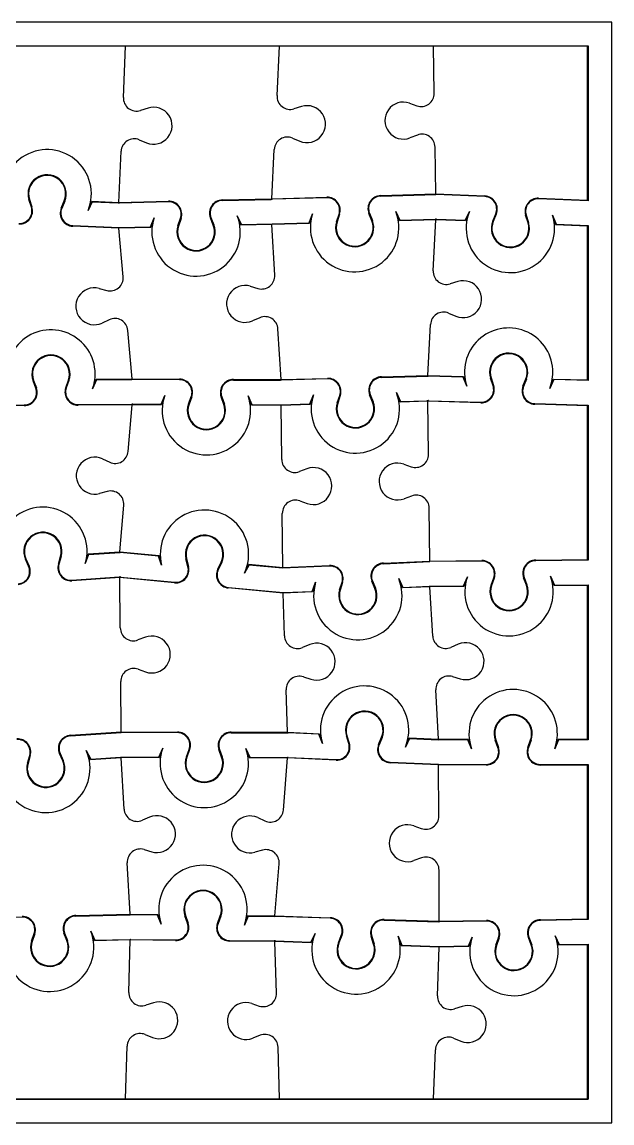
# Model space of a CAD drawing. Header units: millimetres. Extents: x -6 to 310, y -6 to 266.
# Drawn here: x 164.5 to 310, y -6 to 265.8 of the extents above; entities that cross this region are included whole.
import ezdxf

# ---------------------------------------------------------------- set-up
doc = ezdxf.new("R2010")
doc.units = ezdxf.units.MM
doc.layers.add('VISIBLE', color=7, linetype='CONTINUOUS')

msp = doc.modelspace()

# ---------------------------------------------------------------- linework, layer by layer
at = {"layer": 'VISIBLE'}
for p, q in [((310, 265.75), (-6, 265.75)), ((310, -6), (310, 265.75)), ((190, 259.75), (152, 259.75)), ((152.148845, 259.9), (190.156505, 259.9)), ((189.46413, 247.131449), (190, 259.75)), ((228, 259.75), (190, 259.75)), ((190.156505, 259.9), (228.157981, 259.9)), ((227.368923, 247.582115), (228, 259.75)), ((266, 259.75), (228, 259.75)), ((228.157981, 259.9), (266.147857, 259.9)), ((266.166458, 248.180085), (266, 259.75)), ((304, 259.75), (266, 259.75)), ((266.147857, 259.9), (304.15, 259.9)), ((304, 221.75), (304, 259.75)), ((304.15, 259.9), (304.15, 221.59362)), ((233.414239, 244.9004), (231.540623, 244.326467)), ((260.025019, 245.726481), (261.875845, 245.082835)), ((195.534324, 244.506533), (193.666171, 243.915058)), ((193.35943, 236.691983), (195.17071, 235.944254)), ((231.16617, 237.106585), (232.97036, 236.341906)), ((261.979847, 237.853997), (260.148304, 237.157372)), ((188.364189, 221.230311), (188.899829, 233.843425)), ((226.048979, 222.132083), (226.680056, 234.299967)), ((266.524245, 223.311547), (266.357787, 234.881462)), ((252.93379, 222.915516), (266.524245, 223.311547)), ((252.93816, 222.76558), (266.523306, 223.161456)), ((278.611643, 222.657757), (266.523306, 223.161456)), ((266.524245, 223.311547), (278.617888, 222.807627)), ((166.749894, 220.057363), (166.156479, 221.9249)), ((166.299435, 221.970324), (166.89285, 220.102787)), ((174.11624, 219.803548), (174.862088, 221.615605)), ((175.000797, 221.558511), (174.25495, 219.746455)), ((180.734128, 219.198656), (181.684264, 221.507036)), ((181.776136, 221.353101), (180.734128, 219.198656)), ((181.684264, 221.507036), (188.364189, 221.230311)), ((181.776136, 221.353101), (188.207953, 221.086654)), ((188.207291, 221.071059), (188.207953, 221.086654)), ((188.445809, 221.076801), (188.207291, 221.071059)), ((188.363958, 221.224874), (200.558395, 221.518436)), ((188.363958, 221.224874), (188.364189, 221.230311)), ((188.507696, 221.074237), (188.445809, 221.076801)), ((188.507696, 221.074237), (188.507869, 221.078295)), ((200.562005, 221.368479), (188.507869, 221.078295)), ((213.854543, 221.83852), (226.048979, 222.132083)), ((213.858153, 221.688564), (225.890798, 221.978231)), ((226.052969, 221.982135), (225.890756, 221.977408)), ((225.890756, 221.977408), (225.890798, 221.978231)), ((226.048979, 222.132083), (239.639434, 222.528114)), ((226.191577, 221.985472), (226.052969, 221.982135)), ((226.191577, 221.985472), (226.191614, 221.986175)), ((239.643803, 222.378177), (226.191614, 221.986175)), ((304.15, 221.59362), (291.900112, 222.10405)), ((291.906357, 222.25392), (304, 221.75)), ((196.15494, 215.210633), (197.05376, 217.428636)), ((197.05376, 217.428636), (196.256686, 215.063039)), ((211.638863, 215.607292), (210.924536, 217.432004)), ((211.064215, 217.486684), (211.778541, 215.661973)), ((217.551915, 217.922097), (218.563287, 215.75008)), ((218.461896, 215.597596), (217.551915, 217.922096)), ((235.267973, 216.198096), (236.155552, 218.420621)), ((236.155552, 218.420621), (235.370466, 216.051019)), ((242.040941, 216.470698), (242.657227, 218.330813)), ((242.799615, 218.283637), (242.183329, 216.423522)), ((250.74969, 216.673149), (250.026133, 218.494221)), ((250.165533, 218.549608), (250.88909, 216.728536)), ((257.572684, 216.698), (256.650945, 219.017864)), ((256.650945, 219.017864), (257.673302, 216.850996)), ((273.809731, 216.802594), (274.852258, 218.956788)), ((274.852258, 218.956788), (273.901566, 216.648637)), ((280.585019, 216.595549), (281.331304, 218.407425)), ((281.47, 218.350298), (280.723715, 216.538422)), ((289.286282, 216.181635), (288.693318, 218.049315)), ((288.836285, 218.094706), (289.429249, 216.227026)), ((296.093952, 215.723921), (295.338574, 218.10316)), ((295.338574, 218.10316), (296.205137, 215.869418)), ((188.363958, 214.874874), (176.969428, 215.346908)), ((176.975637, 215.49678), (188.393347, 215.023785)), ((189.406217, 202.881711), (188.363958, 214.874874)), ((196.256686, 215.063039), (188.364118, 214.873038)), ((188.393347, 215.023785), (196.15494, 215.210633)), ((202.929201, 215.448938), (203.554897, 217.305909)), ((203.697045, 217.258013), (203.071349, 215.401043)), ((226.049089, 215.780246), (218.461896, 215.597596)), ((218.563287, 215.75008), (226.190162, 215.933685)), ((226.798993, 203.268864), (226.049089, 215.780246)), ((235.370466, 216.051019), (226.049141, 215.779392)), ((226.190162, 215.933685), (226.190169, 215.933565)), ((226.190169, 215.933565), (235.267973, 216.198096)), ((266.52411, 216.958848), (257.572684, 216.698)), ((257.673302, 216.850996), (266.381228, 217.104748)), ((265.893632, 204.367947), (266.52411, 216.958848)), ((266.381228, 217.104748), (266.381596, 217.112111)), ((266.381596, 217.112111), (266.485434, 217.107784)), ((266.682042, 217.113514), (266.485434, 217.107784)), ((273.901566, 216.648637), (266.52397, 216.956049)), ((266.682042, 217.113514), (266.681347, 217.099621)), ((266.681347, 217.099621), (273.809731, 216.802594)), ((304, 215.39449), (296.093952, 215.723921)), ((296.205137, 215.869418), (304.15, 215.53837)), ((304, 177.402434), (304, 215.39449)), ((304.15, 215.53837), (304.15, 177.248223)), ((271.943725, 201.697029), (270.071137, 201.119752)), ((183.458066, 199.990874), (185.350551, 199.482608)), ((220.775456, 200.538581), (222.65363, 199.979746)), ((269.709575, 193.899213), (271.515127, 193.137756)), ((185.976475, 192.280169), (184.20004, 191.453057)), ((223.086179, 192.763112), (221.288202, 191.983937)), ((264.597866, 178.490989), (265.228479, 191.08459)), ((191.599947, 177.638701), (190.557706, 189.631651)), ((228.344749, 177.479472), (227.594736, 189.99269)), ((167.860636, 175.377463), (167.17536, 177.213282)), ((167.315888, 177.265739), (168.001165, 175.42992)), ((175.230508, 175.489179), (175.885597, 177.335985)), ((176.026967, 177.285839), (175.371877, 175.439033)), ((181.870247, 175.213141), (182.704766, 177.565788)), ((182.804157, 177.416597), (181.870247, 175.21314)), ((182.704766, 177.565788), (191.599947, 177.638701)), ((182.804157, 177.416597), (191.583223, 177.488559)), ((203.32177, 177.43776), (191.583223, 177.488559)), ((191.599965, 177.638488), (191.599947, 177.638701)), ((191.599965, 177.638488), (203.32242, 177.587758)), ((216.621646, 177.380203), (228.203434, 177.330082)), ((216.622295, 177.530202), (228.344749, 177.479472)), ((228.20371, 177.325478), (228.203434, 177.330082)), ((228.346517, 177.329463), (228.20371, 177.325478)), ((228.344749, 177.479472), (239.823895, 177.799758)), ((228.504051, 177.328781), (228.346517, 177.329463)), ((239.828078, 177.649816), (228.503747, 177.33385)), ((228.504051, 177.328781), (228.503747, 177.33385)), ((253.118721, 178.170703), (264.597866, 178.490989)), ((253.122904, 178.020762), (264.641661, 178.342152)), ((264.597988, 178.493419), (273.373121, 178.250448)), ((273.263978, 178.103413), (264.641661, 178.342152)), ((274.161644, 175.881988), (273.263978, 178.103413)), ((273.373121, 178.250448), (274.161644, 175.881988)), ((280.663181, 175.981227), (280.044198, 177.840446)), ((280.186518, 177.887828), (280.805501, 176.028609)), ((288.032317, 175.828509), (288.753232, 177.650628)), ((288.892711, 177.595443), (288.171797, 175.773324)), ((294.657882, 175.314477), (295.576255, 177.635675)), ((295.67023, 177.483016), (294.657882, 175.314476)), ((295.576255, 177.635675), (304, 177.402434)), ((304.15, 177.248223), (295.67023, 177.483016)), ((257.749915, 171.947449), (256.831048, 174.268453)), ((256.831048, 174.268453), (257.850721, 172.10032)), ((151.642353, 171.110961), (165.000361, 171.220456)), ((178.299914, 171.329473), (191.461742, 171.43736)), ((191.599965, 171.288488), (178.301143, 171.179478)), ((190.648511, 159.760278), (191.599965, 171.288488)), ((191.461742, 171.43736), (191.46188, 171.439028)), ((191.46188, 171.439028), (191.594928, 171.438452)), ((191.762966, 171.439829), (191.594928, 171.438452)), ((198.83916, 171.2571), (191.59996, 171.288429)), ((191.762966, 171.439829), (191.762792, 171.437725)), ((191.762792, 171.437725), (198.741645, 171.407524)), ((198.741645, 171.407524), (199.703078, 173.599112)), ((199.703078, 173.599112), (198.83916, 171.2571)), ((205.519941, 171.453394), (206.198109, 173.291851)), ((206.33884, 173.239939), (205.660672, 171.401482)), ((214.230588, 171.364395), (213.568358, 173.208652)), ((213.709532, 173.259345), (214.371763, 171.415087)), ((221.050595, 171.160979), (220.206979, 173.51038)), ((220.206979, 173.51038), (221.156274, 171.310523)), ((221.156274, 171.310523), (228.417814, 171.279098)), ((235.546912, 171.327952), (228.34478, 171.127002)), ((228.417814, 171.279098), (235.444602, 171.475156)), ((235.444602, 171.475156), (236.334931, 173.69658)), ((236.334931, 173.69658), (235.546912, 171.327952)), ((242.217902, 171.739374), (242.836489, 173.598724)), ((242.978819, 173.551373), (242.360232, 171.692022)), ((250.926895, 171.931045), (250.205593, 173.753011)), ((250.345061, 173.808225), (251.066363, 171.986259)), ((264.597896, 172.138519), (257.749915, 171.947449)), ((257.850721, 172.10032), (264.446089, 172.284341)), ((264.446089, 172.284341), (264.445954, 172.295253)), ((264.445954, 172.295253), (264.642305, 172.289816)), ((277.651481, 171.779553), (264.597866, 172.140989)), ((264.597866, 172.140989), (264.597896, 172.138519)), ((264.758853, 159.072385), (264.597896, 172.138519)), ((264.746008, 172.292709), (264.642305, 172.289816)), ((264.746008, 172.292709), (264.746079, 172.286943)), ((264.746079, 172.286943), (277.655632, 171.929495)), ((304, 171.05), (290.946385, 171.411436)), ((290.950537, 171.561379), (304.15, 171.195904)), ((165.00159, 171.070461), (151.702768, 170.961451)), ((228.34475, 171.129412), (221.050595, 171.160979)), ((228.509309, 157.765643), (228.34475, 171.129412)), ((304, 133.05), (304, 171.05)), ((304.15, 171.195904), (304.15, 132.901325)), ((184.298811, 157.911293), (186.07882, 157.0919)), ((234.71406, 155.476867), (232.881078, 154.784039)), ((258.612353, 156.631488), (260.461843, 155.984015)), ((185.484165, 149.886811), (183.593903, 149.370336)), ((232.970095, 147.555002), (234.819582, 146.907519)), ((260.550895, 148.754978), (258.717915, 148.062141)), ((188.604289, 134.991633), (189.554546, 146.505345)), ((228.837268, 131.13223), (228.673071, 144.466651)), ((265.083665, 132.704791), (264.922678, 145.773394)), ((166.074146, 131.401276), (165.281586, 133.193393)), ((165.418769, 133.254062), (166.21133, 131.461945)), ((173.424538, 131.948293), (173.969352, 133.830582)), ((174.113438, 133.788878), (173.568624, 131.906588)), ((180.068986, 132.065089), (180.763026, 134.462938)), ((180.871059, 134.319882), (180.068986, 132.065089)), ((180.763026, 134.462938), (188.604289, 134.991633)), ((180.871059, 134.319882), (188.692277, 134.847225)), ((188.605498, 135.006275), (198.274319, 134.075233)), ((198.155394, 133.935991), (188.692277, 134.847225)), ((198.899326, 131.658471), (198.155394, 133.935991)), ((198.274319, 134.075233), (198.899326, 131.658471)), ((205.392472, 131.313667), (204.901848, 133.210802)), ((205.04707, 133.248359), (205.537694, 131.351223)), ((212.733994, 130.658269), (213.577609, 132.426926)), ((213.712996, 132.362349), (212.869381, 130.593691)), ((219.309014, 129.693157), (220.383696, 131.946251)), ((220.467031, 131.787532), (219.309014, 129.693157)), ((220.383696, 131.946251), (228.837268, 131.13223)), ((220.467031, 131.787532), (228.688937, 130.995819)), ((228.689548, 130.946132), (228.688937, 130.995819)), ((240.323756, 131.460329), (228.689548, 130.946132)), ((228.83763, 131.102823), (228.837268, 131.13223)), ((228.83763, 131.102823), (240.317133, 131.610183)), ((253.604162, 132.197431), (265.083665, 132.704791)), ((253.610785, 132.047577), (265.087643, 132.55482)), ((265.083665, 132.704791), (277.892094, 132.818409)), ((277.893424, 132.668414), (265.087643, 132.55482)), ((291.191571, 132.936382), (304, 133.05)), ((304.15, 132.901325), (291.192901, 132.786388)), ((176.734384, 127.977232), (188.45206, 128.767292)), ((188.603092, 128.627135), (176.744475, 127.827572)), ((188.45206, 128.767292), (188.451876, 128.79239)), ((188.451876, 128.79239), (188.60525, 128.777621)), ((188.694025, 116.230562), (188.603092, 128.627135)), ((202.100979, 127.32738), (188.603092, 128.627135)), ((188.75192, 128.78751), (188.60525, 128.777621)), ((188.75192, 128.78751), (188.752096, 128.76348)), ((188.752096, 128.76348), (202.115357, 127.476689)), ((251.514166, 125.92293), (250.76331, 127.732917)), ((250.901861, 127.790393), (251.652717, 125.980407)), ((258.336016, 126.050366), (257.3795, 128.356109)), ((257.3795, 128.356109), (258.434321, 126.204857)), ((273.393282, 126.578258), (274.325708, 128.782344)), ((274.325708, 128.782344), (273.492773, 126.429134)), ((280.170382, 126.713581), (280.824228, 128.560828)), ((280.965632, 128.510777), (280.311786, 126.66353)), ((288.881445, 126.739548), (288.194933, 128.574905)), ((288.335426, 128.627456), (289.021939, 126.792099)), ((295.703543, 126.626156), (294.828994, 128.964219)), ((294.828994, 128.964219), (295.807239, 126.777082)), ((228.83763, 124.752823), (215.339743, 126.052577)), ((215.354121, 126.201887), (228.88565, 124.898893)), ((236.146034, 125.069634), (228.837836, 124.746633)), ((228.88565, 124.898893), (236.041342, 125.215153)), ((236.041342, 125.215153), (236.895404, 127.450772)), ((236.895404, 127.450772), (236.146034, 125.069634)), ((242.809446, 125.58956), (243.397694, 127.458731)), ((243.540775, 127.413702), (242.952527, 125.544531)), ((265.084019, 126.348608), (258.336016, 126.050366)), ((258.434321, 126.204857), (264.925576, 126.491751)), ((264.924924, 126.503139), (273.393282, 126.578258)), ((264.925576, 126.491751), (264.924924, 126.503139)), ((273.492773, 126.429134), (265.083679, 126.354541)), ((265.083679, 126.354541), (265.084019, 126.348608)), ((265.780854, 114.179208), (265.084019, 126.348608)), ((304, 126.69975), (295.703543, 126.626156)), ((295.807239, 126.777082), (304.15, 126.851087)), ((304, 88.700002), (304, 126.69975)), ((304.15, 126.851087), (304.15, 88.549898)), ((229.186706, 114.243679), (228.83763, 124.752823)), ((194.887307, 113.910927), (193.050898, 113.227233)), ((235.437915, 112.085015), (233.619805, 111.354049)), ((272.082055, 112.171147), (270.282006, 111.39677)), ((193.103928, 105.997841), (194.950169, 105.341161)), ((233.859814, 104.128449), (235.722423, 103.519743)), ((270.695304, 104.179008), (272.571981, 103.615166)), ((188.882516, 90.534348), (188.791583, 102.93092)), ((229.977317, 90.441866), (229.628241, 100.95101)), ((267.237986, 88.732128), (266.541183, 100.900959)), ((176.432638, 89.697142), (188.882516, 90.534348)), ((176.442702, 89.54748), (188.887385, 90.384337)), ((188.882516, 90.534348), (202.779933, 90.503072)), ((202.779596, 90.353073), (188.887385, 90.384337)), ((216.079562, 90.323142), (230.127388, 90.291527)), ((216.0799, 90.473141), (229.977317, 90.441866)), ((229.977093, 90.44861), (237.806002, 90.087959)), ((237.694179, 89.942951), (230.127388, 90.291527)), ((238.550927, 87.705427), (237.694179, 89.942951)), ((237.806002, 90.087959), (238.550927, 87.705427)), ((245.053191, 87.685336), (244.468431, 89.555601)), ((244.611597, 89.600364), (245.196356, 87.730098)), ((252.418283, 87.397409), (253.172514, 89.205991)), ((253.310958, 89.148256), (252.556727, 87.339674)), ((260.085273, 88.91147), (259.033298, 86.761874)), ((259.033299, 86.761875), (259.994115, 89.065828)), ((259.994115, 89.065828), (267.237986, 88.732128)), ((260.085273, 88.91147), (267.095964, 88.588511)), ((267.096711, 88.575475), (267.095964, 88.588511)), ((267.383242, 88.575277), (267.096711, 88.575475)), ((267.238373, 88.725377), (267.237986, 88.732128)), ((267.238373, 88.725377), (274.517751, 88.720352)), ((267.39725, 88.574632), (267.383242, 88.575277)), ((267.39725, 88.574632), (267.397214, 88.575267)), ((274.412616, 88.570425), (267.397214, 88.575267)), ((275.369906, 86.374035), (274.412616, 88.570425)), ((274.517751, 88.720352), (275.369906, 86.374035)), ((281.866397, 86.648701), (281.197463, 88.490538)), ((281.338452, 88.541744), (282.007387, 86.699907)), ((289.236971, 86.694917), (289.908447, 88.535828)), ((290.049365, 88.484428), (289.377889, 86.643516)), ((295.873995, 86.359882), (296.729389, 88.70502)), ((296.82745, 88.554953), (295.873995, 86.359882)), ((296.729389, 88.70502), (304, 88.700002)), ((304.15, 88.549898), (296.82745, 88.554953)), ((165.792584, 82.843011), (166.337733, 84.725203)), ((166.481812, 84.683473), (165.936663, 82.801281)), ((174.487348, 83.376281), (173.695106, 85.168539)), ((173.832301, 85.229184), (174.624542, 83.436926)), ((181.304469, 83.660413), (180.295232, 85.943571)), ((180.295232, 85.943571), (181.3992, 83.817122)), ((181.3992, 83.817122), (188.724877, 84.309745)), ((188.724877, 84.309745), (188.723409, 84.33469)), ((188.723409, 84.33469), (198.212006, 84.313337)), ((198.212006, 84.313337), (199.168885, 86.506917)), ((199.168885, 86.506917), (198.309832, 84.163116)), ((204.990192, 84.373286), (205.66454, 86.213148)), ((205.805378, 86.161528), (205.13103, 84.321666)), ((213.701005, 84.30238), (213.034945, 86.145258)), ((213.176014, 86.196243), (213.842074, 84.353365)), ((220.52142, 84.11313), (219.672926, 86.460773)), ((219.672926, 86.460773), (220.626788, 84.262893)), ((220.626788, 84.262893), (229.838893, 84.242161)), ((229.838893, 84.242161), (229.839392, 84.248378)), ((229.839392, 84.248378), (229.981306, 84.241841)), ((188.883356, 84.170063), (181.304469, 83.660413)), ((198.309832, 84.163116), (188.882517, 84.184332)), ((188.882517, 84.184332), (188.883356, 84.170063)), ((189.629542, 71.490614), (188.883356, 84.170063)), ((229.977316, 84.09185), (220.52142, 84.11313)), ((228.946178, 71.238869), (229.977316, 84.09185)), ((241.96489, 83.539639), (229.977317, 84.091866)), ((230.139802, 84.241484), (229.981306, 84.241841)), ((230.139802, 84.241484), (230.139247, 84.234565)), ((230.139247, 84.234565), (241.971793, 83.68948)), ((267.238373, 82.375376), (255.2508, 82.927602)), ((255.257703, 83.077443), (267.241878, 82.525373)), ((267.288091, 69.728766), (267.238373, 82.375376)), ((278.969188, 82.367278), (267.238373, 82.375376)), ((267.241878, 82.525373), (278.969292, 82.517278)), ((304, 82.35), (292.269185, 82.358097)), ((292.269288, 82.508097), (304.15, 82.499896)), ((304, 44.35), (304, 82.35)), ((304.15, 82.499896), (304.15, 44.202308)), ((195.933915, 69.492533), (194.135094, 68.715307)), ((222.600733, 69.375336), (224.382614, 68.560024)), ((261.121336, 67.339503), (262.965331, 66.676541)), ((194.559821, 61.498208), (196.437388, 60.937338)), ((223.804474, 61.353592), (221.915402, 60.832785)), ((191.157923, 45.519851), (190.410896, 58.213585)), ((226.851487, 45.128848), (227.882596, 57.981464)), ((262.993753, 59.447012), (261.155027, 58.769572)), ((267.390094, 43.782259), (267.340377, 56.428869)), ((164.455028, 44.802625), (151.19408, 44.520951)), ((177.748843, 45.235031), (191.157923, 45.519851)), ((177.752028, 45.085065), (191.170546, 45.370086)), ((191.1579, 45.520233), (197.96916, 45.445547)), ((197.86249, 45.296708), (191.170546, 45.370086)), ((198.797164, 43.090598), (197.86249, 45.296708)), ((197.96916, 45.445547), (198.797164, 43.090598)), ((205.296134, 43.298503), (204.646159, 45.147116)), ((204.787667, 45.19687), (205.437642, 43.348258)), ((212.666793, 43.268989), (213.357148, 45.102905)), ((213.497531, 45.050059), (212.807176, 43.216144)), ((219.300025, 42.865782), (220.179468, 45.202008)), ((220.275982, 45.050941), (219.300025, 42.865782)), ((220.179468, 45.202008), (226.851487, 45.128848)), ((220.275982, 45.050941), (226.830983, 44.979064)), ((240.469461, 44.526157), (226.830983, 44.979064)), ((226.851457, 45.128467), (226.851487, 45.128848)), ((226.851457, 45.128467), (240.474439, 44.676075)), ((253.762133, 44.084734), (267.240664, 43.637139)), ((253.767112, 44.234651), (267.390094, 43.782259)), ((267.240692, 43.629924), (267.240664, 43.637139)), ((267.388767, 43.632221), (267.240692, 43.629924)), ((267.540705, 43.627175), (267.388767, 43.632221)), ((267.390094, 43.782259), (279.045847, 43.963015)), ((279.048173, 43.813033), (267.540676, 43.634576)), ((267.540705, 43.627175), (267.540676, 43.634576)), ((292.344248, 44.169244), (304, 44.35)), ((304.15, 44.202308), (292.346574, 44.019262)), ((175.515531, 39.010101), (174.806373, 40.836827)), ((174.946205, 40.891112), (175.655363, 39.064385)), ((182.338509, 38.981087), (181.435112, 41.308156)), ((181.435112, 41.308156), (182.440331, 39.133284)), ((235.717186, 38.630636), (236.741477, 40.79356)), ((236.741477, 40.79356), (235.810318, 38.477461)), ((166.805455, 38.876406), (167.436406, 40.731597)), ((167.578418, 40.683299), (166.947467, 38.828108)), ((191.15788, 39.168418), (182.338509, 38.981087)), ((182.440331, 39.133284), (191.012158, 39.315357)), ((190.77546, 26.232022), (191.15788, 39.168418)), ((191.012158, 39.315357), (191.012339, 39.321457)), ((191.012339, 39.321457), (191.201626, 39.319381)), ((191.157923, 39.169851), (191.15788, 39.168418)), ((202.355089, 39.047073), (191.157923, 39.169851)), ((191.312478, 39.321736), (191.201626, 39.319381)), ((191.312478, 39.321736), (191.312373, 39.318167)), ((191.312373, 39.318167), (202.356734, 39.197064)), ((226.851457, 38.778467), (215.65429, 38.901245)), ((215.655935, 39.051236), (226.696898, 38.930171)), ((226.696898, 38.930171), (226.6974, 38.930165)), ((226.997127, 38.926879), (226.6974, 38.930165)), ((227.228855, 26.036319), (226.851457, 38.778467)), ((235.810318, 38.477461), (226.851561, 38.774963)), ((226.997127, 38.926879), (226.997325, 38.920205)), ((226.997325, 38.920205), (235.717186, 38.630636)), ((242.493981, 38.480837), (243.224932, 40.298953)), ((243.364106, 40.243), (242.633155, 38.424884)), ((251.19843, 38.140448), (250.589709, 40.003052)), ((250.732288, 40.049649), (251.341009, 38.187045)), ((258.009724, 37.740262), (257.234273, 40.113035)), ((257.234273, 40.113035), (258.119676, 37.886694)), ((274.588545, 37.693146), (275.506323, 39.903371)), ((275.506323, 39.903371), (274.689024, 37.544686)), ((281.364598, 37.873441), (282.006171, 39.724986)), ((282.147903, 39.675875), (281.50633, 37.824329)), ((290.075297, 37.957216), (289.37662, 39.787977)), ((289.516761, 39.841459), (290.215438, 38.010698)), ((296.897997, 37.8891), (296.007951, 40.221307)), ((296.007951, 40.221307), (297.000689, 38.04071)), ((297.000689, 38.04071), (304.15, 38.151581)), ((304.15, 38.151581), (304.15, -0.15)), ((267.389964, 37.428763), (258.009724, 37.740262)), ((258.119676, 37.886694), (267.335242, 37.580663)), ((266.941833, 25.361549), (267.389964, 37.428763)), ((267.335242, 37.580663), (274.588545, 37.693146)), ((267.390066, 37.431495), (267.389964, 37.428763)), ((274.689024, 37.544686), (267.390066, 37.431495)), ((304, 37.999236), (296.897997, 37.8891)), ((304, 0), (304, 37.999236)), ((196.87898, 23.685557), (195.018606, 23.070055)), ((221.125478, 23.48951), (222.985887, 22.874112)), ((273.025912, 22.768977), (271.160934, 22.167568)), ((194.804981, 15.843626), (196.625748, 15.119303)), ((223.19992, 15.647695), (221.379194, 14.923269)), ((270.892639, 14.942962), (272.707873, 14.204884)), ((190, 0), (190.382463, 12.937829)), ((228, 0), (227.622602, 12.742148)), ((266, 0), (266.448261, 12.07071)), ((152, 0), (190, 0)), ((190, 0), (228, 0)), ((228, 0), (266, 0)), ((266, 0), (304, 0)), ((152.153794, -0.15), (190.145631, -0.15)), ((190.145631, -0.15), (228.154508, -0.15)), ((228.154508, -0.15), (266.144533, -0.15)), ((266.144533, -0.15), (304.15, -0.15)), ((-6, -6), (310, -6))]:
    msp.add_line(p, q, dxfattribs=at)
for centre, radius, start, end in [((230.594588, 247.414819), 3.23, 177.031064, 287.031064), ((262.936792, 248.13362), 3.23, 250.824265, 0.824265), ((192.691221, 246.994404), 3.23, 177.568288, 287.568288), ((196.910725, 240.159221), 4.56, 247.568288, 107.568288), ((234.749818, 240.540374), 4.56, 247.031064, 107.031064), ((258.527211, 241.41949), 4.56, 70.824265, 290.824265), ((192.12692, 233.706381), 3.23, 67.568288, 177.568288), ((229.905721, 234.132671), 3.23, 67.031064, 177.031064), ((263.128121, 234.834996), 3.23, 0.824265, 110.824265), ((170.645315, 223.35124), 10.91, 337.627798, 197.627798), ((170.645315, 223.35124), 4.71, 337.627798, 197.627798), ((170.645315, 223.35124), 4.56, 337.627798, 197.627798), ((253.027874, 219.686887), 3.23, 91.669148, 201.669148), ((200.63613, 218.289372), 3.23, 341.379041, 91.379041), ((200.63613, 218.289372), 3.08, 341.379041, 91.379041), ((213.932277, 218.609456), 3.23, 91.379041, 201.379041), ((213.932277, 218.609456), 3.08, 91.379041, 201.379041), ((239.733517, 219.299484), 3.23, 341.669148, 91.669148), ((239.733517, 219.299484), 3.08, 341.669148, 91.669148), ((253.027874, 219.686887), 3.08, 91.669148, 201.669148), ((278.483416, 219.580427), 3.08, 337.613968, 87.613968), ((278.483416, 219.580427), 3.23, 337.613968, 87.613968), ((291.771885, 219.026721), 3.23, 87.613968, 197.613968), ((291.771885, 219.026721), 3.08, 87.613968, 197.613968), ((163.814519, 219.124639), 3.23, 267.627798, 17.627798), ((163.814519, 219.124639), 3.08, 267.627798, 17.627798), ((177.103121, 218.57414), 3.23, 157.627798, 267.627798), ((177.103121, 218.57414), 3.08, 157.627798, 267.627798), ((207.39264, 213.945007), 10.91, 161.379041, 21.379036), ((246.511938, 214.989386), 10.91, 161.669148, 21.669148), ((284.940069, 214.801769), 10.91, 157.613968, 17.613968), ((207.39264, 213.945007), 4.71, 161.379041, 21.379041), ((207.39264, 213.945007), 4.56, 161.379041, 21.379041), ((246.511938, 214.989386), 4.71, 161.669148, 21.669148), ((246.511938, 214.989386), 4.56, 161.669148, 21.669148), ((284.940069, 214.801769), 4.71, 157.613968, 17.613968), ((284.940069, 214.801769), 4.56, 157.613968, 17.613968), ((269.11959, 204.20641), 3.23, 177.133359, 287.133359), ((186.188346, 202.602063), 3.23, 254.966779, 4.966779), ((223.574779, 203.075612), 3.23, 253.430073, 3.430073), ((273.287087, 197.339394), 4.56, 247.133359, 107.133359), ((182.275297, 195.586938), 4.56, 74.966779, 294.966779), ((219.475011, 196.167947), 4.56, 73.430073, 293.430073), ((224.370522, 189.799438), 3.23, 3.430073, 113.430073), ((268.454437, 190.923053), 3.23, 67.133359, 177.133359), ((187.339835, 189.352004), 3.23, 4.966779, 114.966779), ((284.513042, 179.328242), 10.91, 3.413972, 198.413967), ((171.587959, 178.860421), 10.91, 0.469648, 200.469642), ((171.587959, 178.860421), 4.71, 340.469642, 200.469642), ((171.587959, 178.860421), 4.56, 340.469642, 200.469642), ((284.513042, 179.328242), 4.71, 338.413967, 198.413967), ((284.513042, 179.328242), 4.56, 338.413967, 198.413967), ((284.513042, 179.328242), 10.91, 338.413973, 3.413972), ((171.587959, 178.860421), 10.91, 340.469649, 0.469648), ((203.308442, 174.357788), 3.08, 339.752049, 89.752049), ((203.308442, 174.357788), 3.23, 339.752049, 89.752049), ((216.608317, 174.300232), 3.23, 89.752049, 199.752049), ((216.608317, 174.300232), 3.08, 89.752049, 199.752049), ((239.913981, 174.571014), 3.23, 341.598224, 91.598224), ((239.913981, 174.571014), 3.08, 341.598224, 91.598224), ((253.208807, 174.94196), 3.23, 91.598224, 201.598224), ((253.208807, 174.94196), 3.08, 91.598224, 201.598224), ((164.975115, 174.300353), 3.08, 270.469642, 20.469642), ((164.975115, 174.300353), 3.23, 270.469642, 20.469642), ((178.274668, 174.409369), 3.23, 160.469642, 270.469642), ((178.274668, 174.409369), 3.08, 160.469642, 270.469642), ((246.687062, 170.252528), 10.91, 161.598224, 21.598224), ((277.74088, 175.008315), 3.23, 268.413967, 18.413967), ((277.74088, 175.008315), 3.08, 268.413967, 18.413967), ((291.035785, 174.640199), 3.23, 158.413967, 268.413967), ((291.035785, 174.640199), 3.08, 158.413967, 268.413967), ((209.938881, 169.823341), 10.91, 159.752049, 19.752049), ((209.938881, 169.823341), 4.71, 159.752049, 19.752049), ((209.938881, 169.823341), 4.56, 159.752049, 19.752049), ((246.687062, 170.252528), 4.71, 161.598224, 21.598224), ((246.687062, 170.252528), 4.56, 161.598224, 21.598224), ((182.39203, 153.769097), 4.56, 65.28192, 285.28192), ((187.429456, 160.025955), 3.23, 245.28192, 355.28192), ((231.739064, 157.805414), 3.23, 180.705494, 290.705494), ((261.529098, 159.032599), 3.23, 250.705768, 0.705768), ((236.326315, 151.211396), 4.56, 250.705494, 110.705494), ((257.105641, 152.327604), 4.56, 70.705768, 290.705768), ((186.335491, 146.771022), 3.23, 355.28192, 105.28192), ((231.902826, 144.506422), 3.23, 70.705494, 180.705494), ((261.692923, 145.733608), 3.23, 0.705768, 110.705768), ((169.589143, 135.098401), 10.91, 343.857309, 203.857309), ((209.461828, 134.390073), 10.91, 334.499765, 194.499765), ((169.589143, 135.098401), 4.71, 343.857309, 203.857309), ((169.589143, 135.098401), 4.56, 343.857309, 203.857309), ((209.461828, 134.390073), 4.71, 334.499765, 194.499765), ((209.461828, 134.390073), 4.56, 334.499765, 194.499765), ((163.257315, 130.155538), 3.08, 273.857309, 23.857309), ((163.257315, 130.155538), 3.23, 273.857309, 23.857309), ((176.527186, 131.050255), 3.23, 163.857309, 273.857309), ((176.527186, 131.050255), 3.08, 163.857309, 273.857309), ((202.410574, 130.542509), 3.23, 264.499765, 14.499765), ((202.410574, 130.542509), 3.08, 264.499765, 14.499765), ((215.649338, 129.267706), 3.23, 154.499765, 264.499765), ((215.649338, 129.267706), 3.08, 154.499765, 264.499765), ((240.45975, 128.383333), 3.23, 342.530658, 92.530658), ((240.45975, 128.383333), 3.08, 342.530658, 92.530658), ((253.746779, 128.970581), 3.23, 92.530658, 202.530658), ((253.746779, 128.970581), 3.08, 92.530658, 202.530658), ((277.920745, 129.588536), 3.23, 340.508232, 90.508232), ((277.920745, 129.588536), 3.08, 340.508232, 90.508232), ((291.220221, 129.706509), 3.23, 90.508232, 200.508232), ((291.220221, 129.706509), 3.08, 90.508232, 200.508232), ((247.30221, 124.17564), 10.91, 162.530658, 22.530658), ((284.61045, 125.141988), 10.91, 160.508232, 20.508232), ((247.30221, 124.17564), 4.71, 162.530658, 22.530658), ((247.30221, 124.17564), 4.56, 162.530658, 22.530658), ((284.61045, 125.141988), 4.71, 160.508232, 20.508232), ((284.61045, 125.141988), 4.56, 160.508232, 20.508232), ((191.923939, 116.254255), 3.23, 180.420276, 290.420276), ((196.478307, 109.637484), 4.56, 250.420276, 110.420276), ((232.414926, 114.350909), 3.23, 181.902461, 291.902461), ((269.005572, 114.363859), 3.23, 183.277251, 293.277251), ((237.138921, 107.854155), 4.56, 251.902461, 111.902461), ((273.884079, 107.982315), 4.56, 253.277251, 113.277251), ((192.021496, 102.954613), 3.23, 70.420276, 180.420276), ((232.856461, 101.05824), 3.23, 71.902461, 181.902461), ((269.765901, 101.08561), 3.23, 73.277251, 183.277251), ((248.963825, 90.961137), 10.91, 337.362449, 197.362443), ((285.624526, 90.098397), 10.91, 339.96045, 199.96045), ((248.963825, 90.961137), 4.71, 337.362443, 197.362443), ((248.963825, 90.961137), 4.56, 337.362443, 197.362443), ((285.624526, 90.098397), 4.71, 339.96045, 199.96045), ((285.624526, 90.098397), 4.56, 339.96045, 199.96045), ((176.649353, 86.474421), 3.23, 93.847125, 203.847125), ((202.772664, 87.27308), 3.08, 339.871058, 89.871058), ((202.772664, 87.27308), 3.23, 339.871058, 89.871058), ((216.072631, 87.243149), 3.23, 89.871058, 199.871058), ((216.072631, 87.243149), 3.08, 89.871058, 199.871058), ((163.379323, 85.582063), 3.23, 343.847125, 93.847125), ((163.379323, 85.582063), 3.08, 343.847125, 93.847125), ((176.649353, 86.474421), 3.08, 93.847125, 203.847125), ((242.113527, 86.766217), 3.23, 267.362443, 17.362443), ((242.113527, 86.766217), 3.08, 267.362443, 17.362443), ((255.399438, 86.15418), 3.23, 157.362443, 267.362443), ((255.399438, 86.15418), 3.08, 157.362443, 267.362443), ((170.316647, 81.532683), 10.91, 163.847125, 23.847125), ((209.412508, 82.752415), 10.91, 159.871058, 19.871058), ((209.412508, 82.752415), 4.71, 159.871058, 19.871058), ((209.412508, 82.752415), 4.56, 159.871058, 19.871058), ((278.971418, 85.597277), 3.23, 269.96045, 19.96045), ((278.971418, 85.597277), 3.08, 269.96045, 19.96045), ((292.271414, 85.588097), 3.23, 159.96045, 269.96045), ((292.271414, 85.588097), 3.08, 159.96045, 269.96045), ((170.316647, 81.532683), 4.71, 163.847125, 23.847125), ((170.316647, 81.532683), 4.56, 163.847125, 23.847125), ((192.853964, 71.680371), 3.23, 183.367974, 293.367974), ((225.726523, 71.497167), 3.23, 245.413238, 355.413238), ((197.74257, 65.30656), 4.56, 253.367974, 113.367974), ((220.70345, 65.22878), 4.56, 65.413238, 285.413238), ((264.058116, 69.716068), 3.23, 250.225246, 0.225246), ((259.578582, 63.048406), 4.56, 70.225246, 290.225246), ((193.635317, 58.403343), 3.23, 73.367974, 183.367974), ((224.66294, 58.239762), 3.23, 355.413238, 105.413238), ((209.089508, 46.709406), 10.91, 339.371769, 199.371769), ((264.110401, 56.416171), 3.23, 0.225246, 110.225246), ((209.089508, 46.709406), 4.71, 339.371769, 199.371769), ((209.089508, 46.709406), 4.56, 339.371769, 199.371769), ((164.520435, 41.723319), 3.23, 341.216829, 91.216829), ((164.520435, 41.723319), 3.08, 341.216829, 91.216829), ((177.817435, 42.005759), 3.23, 91.216829, 201.216829), ((177.817435, 42.005759), 3.08, 91.216829, 201.216829), ((240.367236, 41.447854), 3.08, 338.09802, 88.09802), ((240.367236, 41.447854), 3.23, 338.09802, 88.09802), ((253.659909, 41.006431), 3.23, 88.09802, 198.09802), ((253.659909, 41.006431), 3.08, 88.09802, 198.09802), ((279.095931, 40.733403), 3.23, 340.888463, 90.888463), ((279.095931, 40.733403), 3.08, 340.888463, 90.888463), ((292.394332, 40.939633), 3.23, 90.888463, 200.888463), ((292.394332, 40.939633), 3.08, 90.888463, 200.888463), ((171.264619, 37.359844), 10.91, 161.216829, 21.216829), ((202.390505, 42.276879), 3.23, 269.371769, 19.371769), ((202.390505, 42.276879), 3.08, 269.371769, 19.371769), ((215.689705, 42.131051), 3.23, 159.371769, 269.371769), ((215.689705, 42.131051), 3.08, 159.371769, 269.371769), ((246.864029, 36.723914), 10.91, 158.09802, 18.09802), ((171.264619, 37.359844), 4.71, 161.216829, 21.216829), ((171.264619, 37.359844), 4.56, 161.216829, 21.216829), ((246.864029, 36.723914), 4.71, 158.09802, 18.09802), ((246.864029, 36.723914), 4.56, 158.09802, 18.09802), ((285.814997, 36.331348), 10.91, 160.888463, 20.888463), ((285.814997, 36.331348), 4.71, 160.888463, 20.888463), ((285.814997, 36.331348), 4.56, 160.888463, 20.888463), ((194.00405, 26.13658), 3.23, 178.306739, 288.306739), ((224.00027, 25.940694), 3.23, 251.696494, 1.696494), ((270.169608, 25.241681), 3.23, 177.873226, 287.873226), ((198.311295, 19.356346), 4.56, 248.306739, 108.306739), ((219.693408, 19.160217), 4.56, 71.696494, 291.696494), ((274.42543, 18.429052), 4.56, 247.873226, 107.873226), ((193.611052, 12.842387), 3.23, 68.306739, 178.306739), ((224.394018, 12.646524), 3.23, 1.696494, 111.696494), ((269.676036, 11.950843), 3.23, 67.873226, 177.873226)]:
    msp.add_arc(centre, radius, start, end, dxfattribs=at)

doc.saveas('drawing.dxf')
